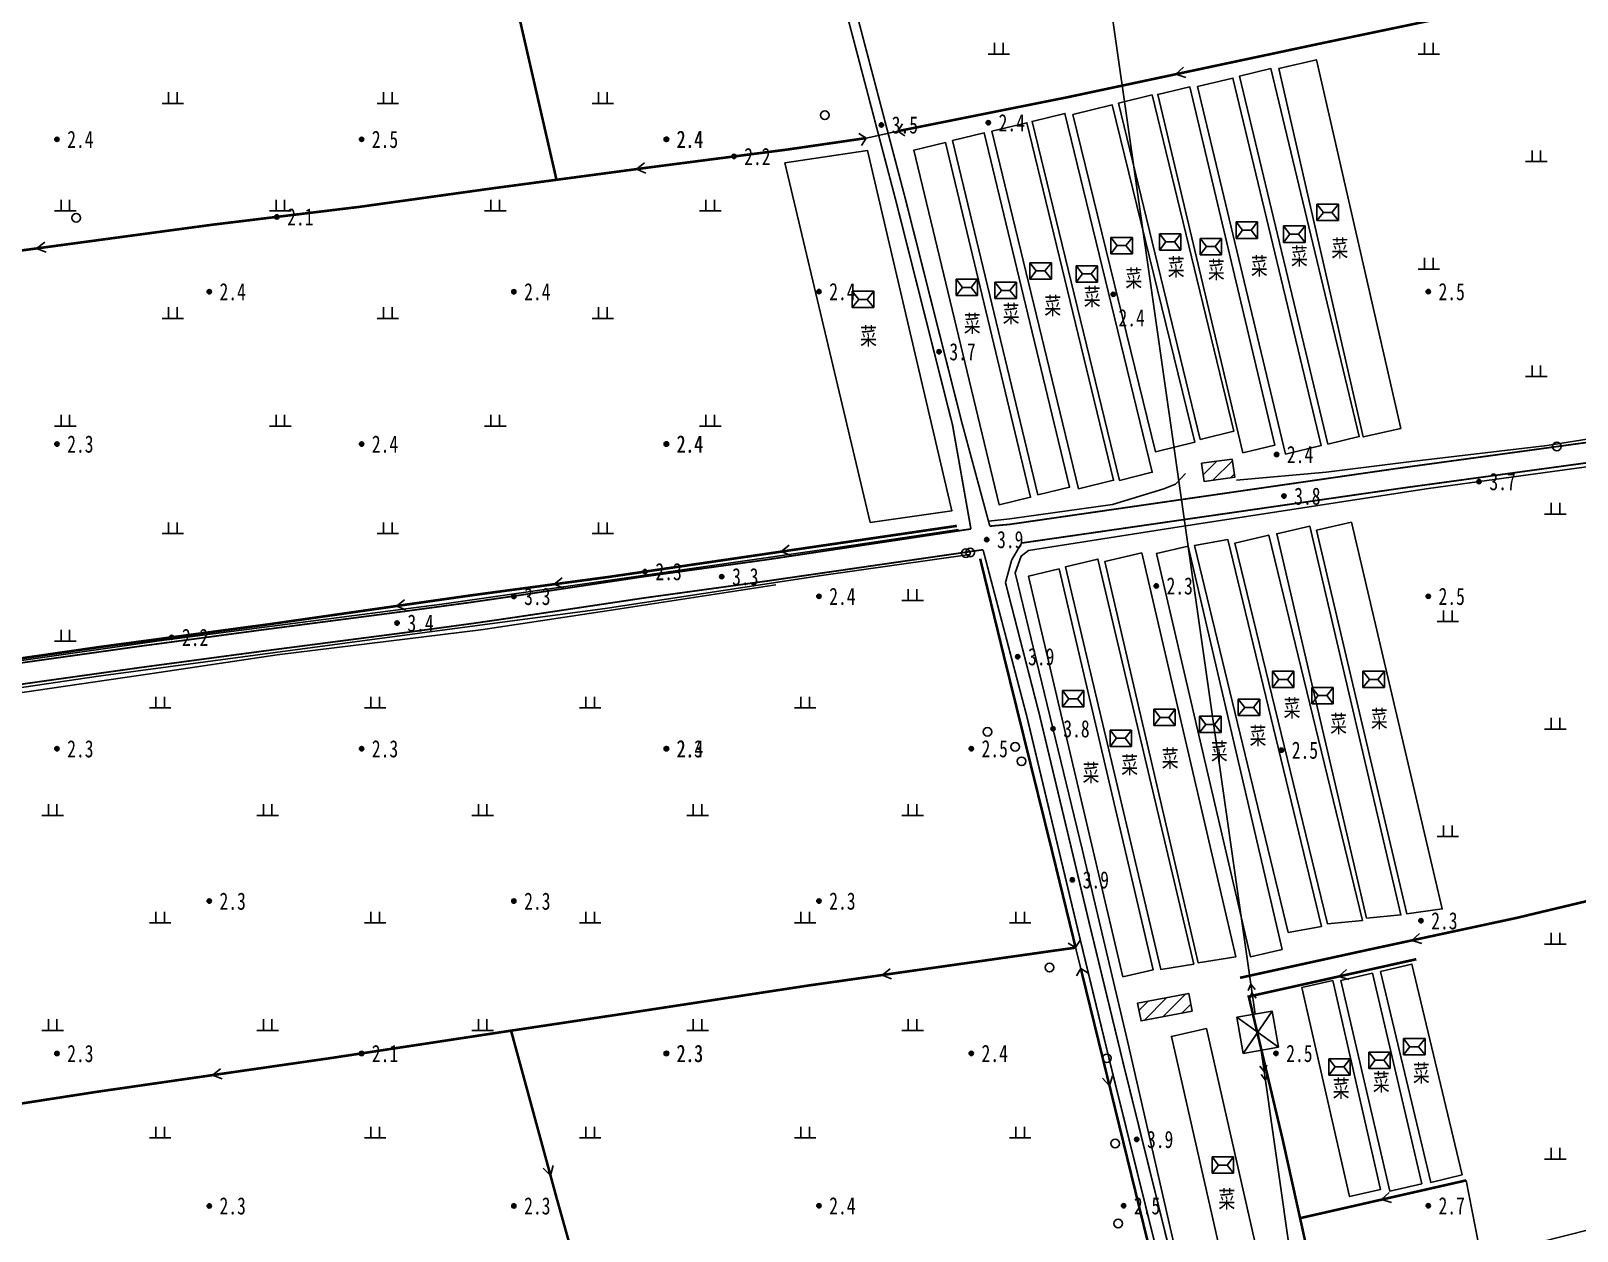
# Model space of a CAD drawing. Header units: metres. Extents: x 494039 to 619385, y 3351420 to 3402703.
# Drawn here: x 581874.1 to 582233.7, y 3396789.7 to 3397068.8 of the extents above; entities that cross this region are included whole.
import ezdxf
from ezdxf.enums import TextEntityAlignment as Align

# ---------------------------------------------------------------- set-up
doc = ezdxf.new("R2010")
doc.units = ezdxf.units.M
for name, pattern in [('2180', [0]), ('4410a', [0]), ('8521', [0]), ('9376', [0]), ('9610', [0])]:
    doc.linetypes.add(name, pattern=pattern)
for name, color, linetype in [('220200', 130, 'Continuous'), ('220900', 130, '2180'), ('261301', 141, 'Continuous'), ('310300', 8, 'Continuous'), ('330400', 8, 'Continuous'), ('440100', 8, 'Continuous'), ('510301', 8, 'Continuous'), ('510303', 8, 'Continuous'), ('541000', 8, 'Continuous'), ('720100', 8, 'Continuous'), ('760201', 8, '8521'), ('810100', 8, '9610'), ('810302', 8, 'Continuous'), ('810510', 8, 'Continuous')]:
    doc.layers.add(name, color=color, linetype=linetype)
pattern_1 = [(45, (0, 0), (-1.767766953, 1.767766953), [])]

# ---------------------------------------------------------------- blocks, each defined once
blk = doc.blocks.new('gc170')
at = {"linetype": 'Continuous'}
blk.add_circle((0, 0), 0.5, dxfattribs=at)
blk = doc.blocks.new('gu')
at = {"flags": 128}
for points in [[(3.75, 0), (-3.75, 0)], [(2.71, -0.6), (3.75, 0), (3.75, 0), (2.71, 0.6)]]:
    blk.add_lwpolyline(points, dxfattribs=at)
blk = doc.blocks.new('p_point')
for radius in [0.25, 0.2, 0.15, 0.1, 0.05]:
    blk.add_circle((0, 0), radius)
blk.add_point((0, 0))
blk = doc.blocks.new('vm')
at = {"linetype": 'Continuous'}
for p, q in [((1.25, 0), (-1.25, 0)), ((-0.5, 0), (-0.5, 1.3)), ((0.5, 1.3), (0.5, 0))]:
    blk.add_line(p, q, dxfattribs=at)
blk = doc.blocks.new('gc013a')
at = {"linetype": 'Continuous'}
blk.add_line((0.5, 0), (4, 0), dxfattribs=at)
at = {"linetype": 'Continuous', "flags": 128}
for points in [[(2.31, -0.4), (3, 0), (2.31, 0.4)], [(3.31, -0.4), (4, 0), (3.31, 0.4)]]:
    blk.add_lwpolyline(points, dxfattribs=at)
blk = doc.blocks.new('mf')
for p, q in [((1.25, 0.95), (-1.25, 0.95)), ((-1.25, 0.95), (-1.25, -0.95)), ((0.5, 0), (-0.5, 0)), ((1.25, -0.95), (1.25, 0.95)), ((-1.25, -0.95), (1.25, -0.95))]:
    blk.add_line(p, q)
at = {"flags": 128}
for points in [[(-1.25, -0.95), (-0.5, 0), (-1.25, 0.95)], [(1.25, -0.95), (0.5, 0), (1.25, 0.95)]]:
    blk.add_lwpolyline(points, dxfattribs=at)
blk = doc.blocks.new('1-3&1-4')
at = {"layer": '310300', "linetype": 'Continuous'}
h = blk.add_hatch(dxfattribs=at)
h.set_pattern_fill('ANSI31', color=8, scale=20, style=0)
h.set_pattern_definition(pattern_1)
h.paths.add_polyline_path([(582153.5012, 3396969.2559), (582154.0859, 3396965.032), (582146.9567, 3396964.045), (582146.372, 3396968.269)])
h = blk.add_hatch(dxfattribs=at)
h.set_pattern_fill('ANSI31', color=8, scale=20, style=0)
h.set_pattern_definition(pattern_1)
h.paths.add_polyline_path([(582144.1583, 3396840.8591), (582143.3696, 3396845.0006), (582131.5012, 3396842.7405), (582132.2898, 3396838.599)])
at = {"layer": '220200', "color": 141, "linetype": 'Continuous', "const_width": 0.6, "flags": 128}
for points in [[(581996.3389, 3397034.1861), (581981.5215, 3397098.8693), (581975.8999, 3397122.8974)], [(582075.6957, 3397045.4916), (582114.9151, 3397053.327), (582174.8417, 3397066.0538), (582216.9819, 3397074.8388), (582257.3645, 3397083.131), (582325.1362, 3397097.9943)], [(581759.1509, 3397002.7634), (581779.3166, 3397005.6455), (581808.4822, 3397009.2064), (581842.2664, 3397013.938), (581873.6904, 3397017.9927), (581916.5535, 3397023.7742), (581950.5192, 3397027.8951), (581981.6682, 3397032.2281), (582018.4805, 3397037.1412), (582049.9426, 3397041.2083), (582068.3418, 3397043.8823)], [(581783.38, 3396910.2209), (581806.256, 3396913.6319), (581842.9494, 3396918.7412), (581890.751, 3396925.6358), (581929.0458, 3396930.7745), (581976.5958, 3396937.5748), (582008.4444, 3396941.8345), (582089.4528, 3396953.7123)], [(582117.0807, 3396855.6499), (582111.8153, 3396877.2119), (582100.6542, 3396922.3726), (582094.8738, 3396946.0868)], [(582155.3138, 3396848.6288), (582185.0898, 3396855.143), (582219.6056, 3396862.5504), (582262.5207, 3396872.7936), (582355.84, 3396893.7513)], [(581985.7726, 3396836.34), (582012.4905, 3396840.3526), (582054.9968, 3396846.846), (582117.0807, 3396855.6499)], [(582178.5969, 3396755.4899), (582173.36, 3396774.308), (582165.2687, 3396810.8655), (582157.3425, 3396844.2739), (582196.3124, 3396852.9505)], [(582118.2785, 3396850.7799), (582136.67, 3396775.7405)], [(581805.4788, 3396809.1068), (581889.3955, 3396822.1126), (581944.1836, 3396830.0173), (581985.7726, 3396836.34)], [(582005.9504, 3396763.2591), (581996.3612, 3396797.4602), (581985.7726, 3396836.34)], [(582169.399, 3396792.769), (582207.9233, 3396801.5278)]]:
    blk.add_lwpolyline(points, dxfattribs=at)
at = {"layer": '220900', "color": 141, "linetype": 'Continuous'}
for p, q in [((582075.6957, 3397045.4916), (582076.7749, 3397047.1754)), ((582068.3418, 3397043.8823), (582066.658, 3397044.9615)), ((582068.3418, 3397043.8823), (582067.2626, 3397042.1985)), ((582075.6957, 3397045.4916), (582077.3795, 3397044.4124)), ((582117.0807, 3396855.6499), (582115.3696, 3396856.6854)), ((582117.0807, 3396855.6499), (582118.1162, 3396857.361)), ((582118.2785, 3396850.7799), (582117.243, 3396849.0688)), ((582118.2785, 3396850.7799), (582119.9896, 3396849.7444))]:
    blk.add_line(p, q, dxfattribs=at)
at = {"layer": '220900', "color": 141, "linetype": '2180', "flags": 128}
blk.add_lwpolyline([(582068.3418, 3397043.8823), (582075.6957, 3397045.4916)], dxfattribs=at)
at = {"layer": '220900', "color": 141, "linetype": '2180', "elevation": 2.7876, "flags": 128}
blk.add_lwpolyline([(582118.2785, 3396850.7799), (582117.0807, 3396855.6499)], dxfattribs=at)
at = {"layer": '310300', "color": 8, "linetype": 'Continuous', "elevation": 5.2198, "flags": 128}
blk.add_lwpolyline([(582153.5012, 3396969.2559), (582154.0859, 3396965.032), (582146.9567, 3396964.045), (582146.372, 3396968.269)], close=True, dxfattribs=at)
at = {"layer": '310300', "color": 8, "linetype": 'Continuous', "flags": 128}
blk.add_lwpolyline([(582144.1583, 3396840.8591), (582143.3696, 3396845.0006), (582131.5012, 3396842.7405), (582132.2898, 3396838.599)], close=True, dxfattribs=at)
at = {"layer": '330400', "color": 8, "linetype": 'Continuous', "flags": 128}
for points, elevation in [([(582175.7449, 3396972.7247), (582155.203, 3397058.2962), (582162.4918, 3397060.0459), (582183.0336, 3396974.4744)], 4.932), ([(582164.3565, 3397060.102), (582183.9778, 3396974.3964), (582192.7093, 3396976.3954), (582173.088, 3397062.1009)], 4.932), ([(582145.4171, 3397055.8705), (582165.9234, 3396970.4037), (582174.1614, 3396972.3803), (582153.6551, 3397057.847)], 4.932), ([(582146.0663, 3396973.8095), (582127.0501, 3397052.0091), (582134.8548, 3397053.907), (582153.871, 3396975.7074)], 4.6801), ([(582127.2804, 3396964.303), (582106.9335, 3397047.7427), (582114.5687, 3397049.6046), (582134.9156, 3396966.1648)], 4.6801), ([(582116.409, 3397049.3512), (582135.6377, 3396970.9452), (582144.8106, 3396973.1948), (582125.5819, 3397051.6008)], 4.6801), ([(582097.617, 3397045.4843), (582117.7736, 3396962.3451), (582125.8998, 3396964.3152), (582105.7431, 3397047.4544)], 4.6801), ([(582086.7844, 3397042.8583), (582106.6037, 3396960.3861), (582099.2854, 3396958.6274), (582079.466, 3397041.0996)], 4.6801), ([(582108.3109, 3396960.9144), (582088.4502, 3397043.3195), (582095.8204, 3397045.0958), (582115.6812, 3396962.6907)], 4.6801), ([(582184.6991, 3396862.4846), (582163.8715, 3396951.8802), (582171.5299, 3396953.6645), (582192.7282, 3396863.2628)], 4.5861), ([(582165.1382, 3396855.2385), (582143.2512, 3396948.9962), (582135.8528, 3396947.2691), (582157.7398, 3396853.5114)], 4.5861), ([(582174.2245, 3396860.587), (582152.48, 3396950.5365), (582144.7602, 3396949.1497), (582166.5351, 3396859.1657)], 4.5861), ([(582183.8012, 3396861.9652), (582161.977, 3396951.5883), (582154.1027, 3396949.6708), (582175.6487, 3396861.19)], 4.5861), ([(582144.6071, 3396851.7796), (582122.2773, 3396945.9811), (582114.7257, 3396944.1911), (582136.9281, 3396850.5268)], 4.5861), ([(582132.4436, 3396947.4113), (582154.3168, 3396853.5077), (582145.6038, 3396852.0782), (582123.8632, 3396945.4126)], 4.5861), ([(582206.9595, 3396802.7808), (582195.2816, 3396851.8252), (582188.0085, 3396850.0934), (582199.6864, 3396801.049)], 4.7204), ([(582176.8666, 3396848.0038), (582187.9753, 3396799.399), (582180.7777, 3396797.754), (582169.6689, 3396846.3587)], 4.7204), ([(582186.1473, 3396849.7312), (582197.5803, 3396800.7438), (582190.1679, 3396799.0138), (582178.7349, 3396848.0012)], 4.7204), ([(582147.5185, 3396836.8574), (582165.1187, 3396759.2571), (582156.9748, 3396757.41), (582139.3747, 3396835.0103)], 4.5189)]:
    blk.add_lwpolyline(points, close=True, dxfattribs=dict(at, elevation=elevation))
for points in [[(582155.9934, 3396970.7203), (582136.1697, 3397054.0304), (582143.6032, 3397055.7992), (582163.4268, 3396972.4891)], [(582069.3139, 3396954.5253), (582049.4472, 3397038.1095), (582068.6496, 3397041.0208), (582088.2904, 3396957.24)], [(582181.2095, 3396954.5857), (582202.3528, 3396864.6483), (582194.0884, 3396863.5297), (582173.1287, 3396952.686)], [(582113.211, 3396943.7032), (582135.1488, 3396850.5204), (582128.0782, 3396848.8557), (582106.1404, 3396942.0386)]]:
    blk.add_lwpolyline(points, close=True, dxfattribs=at)
at = {"layer": '440100', "color": 8, "linetype": 'Continuous', "const_width": 0.4, "flags": 128}
for points in [[(581995.6497, 3397267.7417), (581999.7939, 3397251.3076), (582007.5695, 3397228.4144), (582018.1289, 3397194.0416), (582025.3439, 3397172.827), (582029.9689, 3397162.2386), (582039.8429, 3397143.4745), (582050.535, 3397127.4388), (582054.2339, 3397118.7683), (582065.7092, 3397074.5213), (582077.5533, 3397029.4659), (582090.647, 3396977.6335), (582097.1208, 3396953.6578)], [(582100.7608, 3396940.5306), (582102.2061, 3396945.779), (582104.5153, 3396949.7253), (582192.8104, 3396962.471), (582246.7779, 3396969.8515), (582278.7805, 3396975.0147), (582289.0323, 3396977.2669), (582313.2396, 3396984.9658), (582323.5968, 3396987.7102), (582343.2831, 3396990.4081), (582368.1231, 3396993.4796), (582386.6527, 3396996.2392), (582393.109, 3396999.2364), (582394.7033, 3397001.4061), (582395.2311, 3397006.995), (582389.4217, 3397040.5442), (582387.9173, 3397048.0399)], [(582045.9904, 3396940.9913), (582095.5424, 3396948.17)], [(581591.3661, 3396877.1259), (581613.6398, 3396880.1338), (581634.9721, 3396883.1088), (581647.1646, 3396884.8964), (581679.5637, 3396889.8091), (581690.9488, 3396891.4935), (581736.4858, 3396897.8755), (581776.2204, 3396903.6071), (581788.7319, 3396905.2945), (581815.0012, 3396908.698), (581825.9056, 3396910.1659), (581842.9313, 3396912.6131), (581872.7708, 3396917.0207), (581899.6651, 3396920.7925), (581928.4924, 3396924.6526), (581961.2013, 3396928.9059), (581977.1489, 3396931.0679), (581986.4154, 3396932.4129), (582016.7556, 3396936.9604), (582045.9904, 3396940.9913)], [(582100.7608, 3396940.5306), (582108.6268, 3396909.9644), (582120.4164, 3396860.6561), (582128.212, 3396828.4978), (582139.0042, 3396784.9293), (582146.0637, 3396756.7086), (582150.5968, 3396733.0807)]]:
    blk.add_lwpolyline(points, dxfattribs=at)
at = {"layer": '440100', "color": 8, "linetype": '4410a', "const_width": 0.4, "flags": 128}
for points in [[(582038.928, 3397137.206), (582048.5518, 3397126.3665), (582052.1031, 3397118.042), (582063.5371, 3397073.9541), (582075.3795, 3397028.9056), (582088.4681, 3396977.0933), (582092.7241, 3396952.9962)], [(582097.1208, 3396953.6578), (582101.6096, 3396954.0458), (582192.1562, 3396967.1152), (582246.0865, 3396974.4907), (582277.9031, 3396979.6238), (582287.8159, 3396981.8015), (582311.9275, 3396989.47), (582322.6743, 3396992.3176), (582342.6769, 3396995.0589), (582367.4898, 3396998.1271), (582385.2921, 3397000.7784), (582387.9606, 3397003.5484), (582390.5029, 3397006.8122), (582390.9162, 3397014.0748)], [(582045.3187, 3396945.8628), (582092.7241, 3396952.9962)], [(581587.563, 3396881.7373), (581621.2267, 3396886.1749), (581636.0636, 3396888.2368), (581645.4189, 3396889.5985), (581690.2425, 3396896.3604), (581734.8651, 3396902.6121), (581775.5485, 3396908.4786), (581788.0605, 3396910.1662), (581814.3265, 3396913.5693), (581825.2292, 3396915.0369), (581842.2472, 3396917.4829), (581872.0739, 3396921.8887), (581898.9987, 3396925.6647), (581927.8405, 3396929.5269), (581960.5318, 3396933.7777), (581976.465, 3396935.9379), (581985.7273, 3396937.2823), (582016.0572, 3396941.8282), (582045.3187, 3396945.8628)], [(582095.5424, 3396948.17), (582105.7686, 3396909.255), (582117.5533, 3396859.9669), (582125.3518, 3396827.7968), (582138.757, 3396773.7827)]]:
    blk.add_lwpolyline(points, dxfattribs=at)
at = {"layer": '510303', "color": 8, "linetype": 'Continuous'}
for p, q in [((582156.0596, 3396831.0474), (582162.7544, 3396840.9008)), ((582154.5677, 3396839.4467), (582164.2463, 3396832.5015))]:
    blk.add_line(p, q, dxfattribs=at)
at = {"layer": '510303', "color": 8, "linetype": 'Continuous', "elevation": 3.5853, "flags": 128}
blk.add_lwpolyline([(582154.5677, 3396839.4467), (582156.0596, 3396831.0474), (582164.2463, 3396832.5015), (582162.7544, 3396840.9008)], close=True, dxfattribs=at)
at = {"layer": '541000', "color": 8, "linetype": 'Continuous'}
for p, q in [((582158.275, 3396843.8936), (582100.5117, 3397247.9995)), ((582211.6141, 3396472.4655), (582160.2307, 3396831.7883))]:
    blk.add_line(p, q, dxfattribs=at)
at = {"layer": '760201', "color": 8, "linetype": '8521', "flags": 128}
for points in [[(582154.4802, 3396964.3705), (582175.3449, 3396966.193), (582194.6008, 3396968.629), (582226.7613, 3396972.425), (582266.8015, 3396978.7562), (582289.19, 3396982.913), (582303.0084, 3396987.7968), (582316.4108, 3396992.0116), (582319.3431, 3396993.4891), (582319.8244, 3396994.5491), (582315.4136, 3397022.9462), (582310.6526, 3397048.3737)], [(582347.3354, 3396985.9143), (582343.5712, 3396989.0959), (582318.4188, 3396985.386), (582300.4235, 3396979.5356), (582279.3771, 3396973.9736), (582237.5829, 3396967.6677), (582199.1172, 3396962.3891), (582141.177, 3396953.471), (582106.1292, 3396947.9657), (582104.4305, 3396946.6932), (582102.9778, 3396942.7749), (582118.6297, 3396878.5714), (582129.2494, 3396833.587), (582142.0203, 3396777.6682), (582147.8186, 3396754.3731)], [(582096.8065, 3396954.8218), (582101.7569, 3396955.3669), (582125.6641, 3396958.7007), (582137.5942, 3396962.3503), (582140.2843, 3396963.4168), (582142.6667, 3396965.902)], [(582047.3277, 3396939.9725), (582008.0674, 3396933.9396), (581978.7614, 3396929.5725), (581931.4012, 3396923.703), (581902.3051, 3396919.3588), (581831.6577, 3396909.0854), (581788.5773, 3396903.4173), (581787.8263, 3396902.0285), (581799.6821, 3396851.7434), (581809.3874, 3396809.7125)]]:
    blk.add_lwpolyline(points, dxfattribs=at)
at = {"layer": '810100', "color": 8, "linetype": '9610', "flags": 128}
blk.add_lwpolyline([(582207.9233, 3396801.5278), (582210.7266, 3396787.2205), (582217.9874, 3396785.3888), (582249.8621, 3396793.4671), (582256.4767, 3396771.6887), (582257.9176, 3396770.8099), (582274.8404, 3396776.2701), (582278.4142, 3396758.1282)], dxfattribs=at)
at = {"layer": '810510', "color": 8, "linetype": '9376', "flags": 128}
for points in [[(582089.8722, 3396952.8942), (582063.3399, 3396948.9489), (582019.6683, 3396942.6207), (581969.6603, 3396935.523), (581903.9641, 3396926.9486), (581848.4957, 3396919.0789), (581792.9111, 3396911.2982)], [(581838.2179, 3396911.1407), (581889.8418, 3396918.7823), (581955.8055, 3396927.642), (582007.6495, 3396934.5148), (582057.9445, 3396942.159), (582092.4467, 3396947.0687)]]:
    blk.add_lwpolyline(points, dxfattribs=at)
at = {"layer": '261301', "color": 141, "linetype": 'Continuous', "xscale": 2, "yscale": 2}
for p, rotation in [((582147.7281, 3397060.2956, 3.5553), 191.9924275703875), ((582022.3652, 3397037.6434, 2.2631), 187.5348159242697), ((581882.8361, 3397019.2263, 3.0825), 187.5233567683671), ((582056.0292, 3396948.8116, 3.2619), 188.3426864154042), ((582003.201, 3396941.1332, 2.4677), 187.6207595935394), ((581966.528, 3396936.135, 3.2619), 188.1364216091571), ((582202.6384, 3396858.9091, 3.0835), 192.112748707365), ((582079.4807, 3396850.318, 3.2619), 188.0733962516927), ((582185.6529, 3396850.5771, 2.9402), 192.5539262096158), ((582123.1694, 3396830.8243, 3.0715), 283.7688071944428), ((581923.7485, 3396827.0689, 3.2619), 188.2109061225241), ((581992.9745, 3396809.8958, 2.4617), 285.2355791499778), ((582195.5607, 3396798.717, 3.0477), 192.8060276394733)]:
    blk.add_blockref('gu', p, dxfattribs=dict(at, rotation=rotation))
at = {"layer": '330400', "color": 8, "linetype": 'Continuous', "xscale": 2, "yscale": 2}
for p in [(582175.6976, 3397026.6193), (582156.9148, 3397022.4744), (582127.7696, 3397018.8886), (582139.0733, 3397019.7398), (582148.5289, 3397018.6432), (582167.9352, 3397021.5445), (582108.9301, 3397013.0167), (582119.6873, 3397012.315), (582091.7848, 3397009.1659), (582100.8063, 3397008.4783), (582067.6275, 3397006.3538), (582165.3607, 3396918.0051), (582186.3978, 3396918.0071), (582174.4799, 3396914.2489), (582116.5085, 3396913.5326), (582157.4192, 3396911.4987), (582137.7342, 3396909.1642), (582148.3983, 3396907.5443), (582127.6034, 3396904.3452), (582195.8378, 3396832.605), (582178.431, 3396827.9039), (582187.7555, 3396829.4442), (582151.301, 3396805.0784)]:
    blk.add_blockref('mf', p, dxfattribs=at)
at = {"layer": '510301', "color": 8, "linetype": 'Continuous', "xscale": 2, "yscale": 2}
for p in [(582058.7264, 3397049.1882, 3.2124), (581884.6531, 3397025.3685, 3.044), (582228.9806, 3396972.1513, 4.0895), (582092.5344, 3396947.5446, 4.1572), (582091.5463, 3396947.3688, 4.1303), (582096.5551, 3396905.82, 3.6533), (582103.0071, 3396902.3309, 3.6668), (582104.5158, 3396898.9715, 3.6533), (582111.0147, 3396851.0118, 3.5078), (582124.3065, 3396829.9102, 4.3812), (582126.2538, 3396810.0756, 3.7429), (582126.9592, 3396791.489, 3.491)]:
    blk.add_blockref('gc170', p, dxfattribs=at)
at = {"layer": '541000', "color": 8, "linetype": 'Continuous', "xscale": 2, "yscale": 2}
for p, rotation in [((582158.9446, 3396839.209), 98.13480403402036), ((582160.0891, 3396832.7782), 278.1381710797995)]:
    blk.add_blockref('gc013a', p, dxfattribs=dict(at, rotation=rotation))
at = {"layer": '720100', "color": 8, "linetype": 'Continuous', "xscale": 2, "yscale": 2, "zscale": 2}
for p in [(582071.9001, 3397046.9507, 3.4848), (582096.7543, 3397047.4515, 2.3786), (581880.1384, 3397043.5934, 2.4302), (581950.9932, 3397043.5936, 2.4795), (582021.848, 3397043.5937, 2.4189), (582021.9438, 3397043.6127, 2.4159), (582037.6017, 3397039.613, 2.2), (581931.2971, 3397025.563, 2.1), (581915.5658, 3397008.1661, 2.431), (581986.4206, 3397008.1663, 2.4032), (582057.3711, 3397008.1853, 2.4146), (582125.8156, 3397007.5555, 2.4272), (582199.0807, 3397008.1856, 2.4687), (582085.315, 3396994.2118, 3.6975), (581880.1383, 3396972.7386, 2.2967), (581950.9931, 3396972.7388, 2.4366), (582021.8479, 3396972.7389, 2.4028), (582021.9436, 3396972.7579, 2.4016), (582163.812, 3396970.3132, 2.4141), (582210.9115, 3396964.0076, 3.6672), (582165.511, 3396960.6279, 3.7759), (582096.4082, 3396950.5406, 3.8655), (582016.9498, 3396943.0843, 2.3), (582034.7836, 3396941.9032, 3.301), (581986.4204, 3396937.3115, 3.278), (582057.3709, 3396937.3306, 2.3515), (582135.8203, 3396939.7576, 2.3071), (582199.0805, 3396937.3308, 2.4594), (581959.2592, 3396931.1151, 3.3899), (581906.8318, 3396927.7936, 2.2), (582103.6124, 3396923.2911, 3.8784), (582111.8117, 3396906.5386, 3.7837), (581880.1382, 3396901.8839, 2.2705), (581950.993, 3396901.884, 2.3436), (582021.8477, 3396901.8841, 2.3482), (582021.9435, 3396901.9031, 2.3527), (582092.7983, 3396901.9032, 2.4526), (582164.9412, 3396901.564, 2.4543), (582116.314, 3396871.4072, 3.8553), (581915.5655, 3396866.4565, 2.3462), (581986.4203, 3396866.4567, 2.3433), (582057.3708, 3396866.4758, 2.3371), (582197.3778, 3396861.8897, 2.3062), (581880.138, 3396831.0291, 2.2717), (581950.9928, 3396831.0292, 2.122), (582021.8476, 3396831.0294, 2.2964), (582021.9433, 3396831.0483, 2.2984), (582092.7981, 3396831.0484, 2.398), (582163.6529, 3396831.0486, 2.4878), (582131.2788, 3396811.0481, 3.9091), (581915.5653, 3396795.6018, 2.2612), (581986.4201, 3396795.6019, 2.2697), (582057.3707, 3396795.621, 2.4068), (582128.2254, 3396795.6211, 2.4568), (582199.0802, 3396795.6213, 2.68)]:
    blk.add_blockref('p_point', p, dxfattribs=at)
at = {"layer": '810302', "color": 8, "linetype": 'Continuous', "xscale": 2, "yscale": 2}
for p in [(582099.2339, 3397063.4205), (582199.2339, 3397063.4205), (581907.107, 3397051.9376), (581957.107, 3397051.9376), (582007.107, 3397051.9376), (582224.2339, 3397038.4205), (581882.107, 3397026.9376), (581932.107, 3397026.9376), (581982.107, 3397026.9376), (582032.107, 3397026.9376), (582199.2339, 3397013.4205), (581907.107, 3397001.9376), (581957.107, 3397001.9376), (582007.107, 3397001.9376), (582224.2339, 3396988.4205), (581882.107, 3396976.9376), (581932.107, 3396976.9376), (581982.107, 3396976.9376), (582032.107, 3396976.9376), (582228.6552, 3396956.4605), (581907.107, 3396951.9376), (581957.107, 3396951.9376), (582007.107, 3396951.9376), (582079.163, 3396936.3889), (582203.6552, 3396931.4605), (581882.107, 3396926.9376), (581904.163, 3396911.3889), (581954.163, 3396911.3889), (582004.163, 3396911.3889), (582054.163, 3396911.3889), (582228.6552, 3396906.4605), (581879.163, 3396886.3889), (581929.163, 3396886.3889), (581979.163, 3396886.3889), (582029.163, 3396886.3889), (582079.163, 3396886.3889), (582203.6552, 3396881.4605), (581904.163, 3396861.3889), (581954.163, 3396861.3889), (582004.163, 3396861.3889), (582054.163, 3396861.3889), (582104.163, 3396861.3889), (582228.6552, 3396856.4605), (581879.163, 3396836.3889), (581929.163, 3396836.3889), (581979.163, 3396836.3889), (582029.163, 3396836.3889), (582079.163, 3396836.3889), (581904.163, 3396811.3889), (581954.163, 3396811.3889), (582004.163, 3396811.3889), (582054.163, 3396811.3889), (582104.163, 3396811.3889), (582228.6552, 3396806.4605)]:
    blk.add_blockref('vm', p, dxfattribs=at)
at = {"color": 8, "width": 0.75}
for p in [(582178.5329, 3397018.2487, 4.9321), (582169.1183, 3397016.3853, 4.9321), (582130.6098, 3397011.273, 4.6801), (582140.4606, 3397013.8582, 4.6801), (582149.7983, 3397013.2597, 4.9209), (582159.7893, 3397014.1254, 4.9321), (582111.7584, 3397004.8997, 4.6801), (582120.9246, 3397006.9538, 4.6801), (582093.0349, 3397000.7429, 4.6801), (582102.0657, 3397003.0051, 4.6801), (582068.9056, 3396997.8205, 4.7675), (582167.4112, 3396911.3407, 4.5861), (582178.2438, 3396907.6995, 4.5861), (582187.7008, 3396908.8635, 4.5898), (582159.4947, 3396904.8802, 4.5861), (582139.0612, 3396899.6033, 4.5861), (582150.4955, 3396901.2538, 4.5861), (582120.6446, 3396896.2795, 4.5592), (582129.6382, 3396898.1204, 4.5861), (582188.1576, 3396824.3725, 4.7204), (582197.484, 3396826.4371, 4.7204), (582178.8221, 3396822.8789, 4.7204), (582152.2467, 3396797.1337, 4.5189)]:
    blk.add_text('菜', height=4, dxfattribs=at).set_placement(p, align=Align.MIDDLE_CENTER)
at = {"layer": '720100', "color": 8, "width": 0.75}
for s, p in [('2.4', (582099.1543, 3397047.4515, 2.3786)), ('2.4', (581882.5384, 3397043.5934, 2.4302)), ('2.5', (581953.3932, 3397043.5936, 2.4795)), ('2.4', (582024.248, 3397043.5937, 2.4189)), ('2.4', (582024.3438, 3397043.6127, 2.4159)), ('3.5', (582074.3001, 3397046.9507, 3.4848)), ('2.2', (582040.0017, 3397039.613, 2.2)), ('2.1', (581933.6971, 3397025.563, 2.1)), ('2.4', (581917.9658, 3397008.1661, 2.431)), ('2.4', (581988.8206, 3397008.1663, 2.4032)), ('2.4', (582059.7711, 3397008.1853, 2.4146)), ('2.5', (582201.4807, 3397008.1856, 2.4687)), ('2.4', (582127.0393, 3397002.103, 2.4272)), ('3.7', (582087.715, 3396994.2118, 3.6975)), ('2.3', (581882.5383, 3396972.7386, 2.2967)), ('2.4', (581953.3931, 3396972.7388, 2.4366)), ('2.4', (582024.2479, 3396972.7389, 2.4028)), ('2.4', (582024.3436, 3396972.7579, 2.4016)), ('2.4', (582166.212, 3396970.3132, 2.4141)), ('3.7', (582213.3115, 3396964.0076, 3.6672)), ('3.8', (582167.911, 3396960.6279, 3.7759)), ('3.9', (582098.8082, 3396950.5406, 3.8655)), ('2.3', (582019.3498, 3396943.0843, 2.3)), ('3.3', (582037.1836, 3396941.9032, 3.301)), ('2.3', (582138.2203, 3396939.7576, 2.3071)), ('3.3', (581988.8204, 3396937.3115, 3.278)), ('2.4', (582059.7709, 3396937.3306, 2.3515)), ('2.5', (582201.4805, 3396937.3308, 2.4594)), ('3.4', (581961.6592, 3396931.1151, 3.3899)), ('2.2', (581909.2318, 3396927.7936, 2.2)), ('3.9', (582106.0124, 3396923.2911, 3.8784)), ('3.8', (582114.2117, 3396906.5386, 3.7837)), ('2.3', (581882.5382, 3396901.8839, 2.2705)), ('2.3', (581953.393, 3396901.884, 2.3436)), ('2.3', (582024.2477, 3396901.8841, 2.3482)), ('2.4', (582024.3435, 3396901.9031, 2.3527)), ('2.5', (582095.1983, 3396901.9032, 2.4526)), ('2.5', (582167.3412, 3396901.564, 2.4543)), ('3.9', (582118.714, 3396871.4072, 3.8553)), ('2.3', (581917.9655, 3396866.4565, 2.3462)), ('2.3', (581988.8203, 3396866.4567, 2.3433)), ('2.3', (582059.7708, 3396866.4758, 2.3371)), ('2.3', (582199.7778, 3396861.8897, 2.3062)), ('2.3', (581882.538, 3396831.0291, 2.2717)), ('2.1', (581953.3928, 3396831.0292, 2.122)), ('2.3', (582024.2476, 3396831.0294, 2.2964)), ('2.3', (582024.3433, 3396831.0483, 2.2984)), ('2.4', (582095.1981, 3396831.0484, 2.398)), ('2.5', (582166.0529, 3396831.0486, 2.4878)), ('3.9', (582133.6788, 3396811.0481, 3.9091)), ('2.3', (581917.9653, 3396795.6018, 2.2612)), ('2.3', (581988.8201, 3396795.6019, 2.2697)), ('2.4', (582059.7707, 3396795.621, 2.4068)), ('2.5', (582130.6254, 3396795.6211, 2.4568)), ('2.7', (582201.4802, 3396795.6213, 2.68))]:
    blk.add_text(s, height=4, dxfattribs=at).set_placement(p, align=Align.MIDDLE_LEFT)

msp = doc.modelspace()

# ---------------------------------------------------------------- block references
msp.add_blockref('1-3&1-4', (0, 0))

doc.saveas('drawing.dxf')
